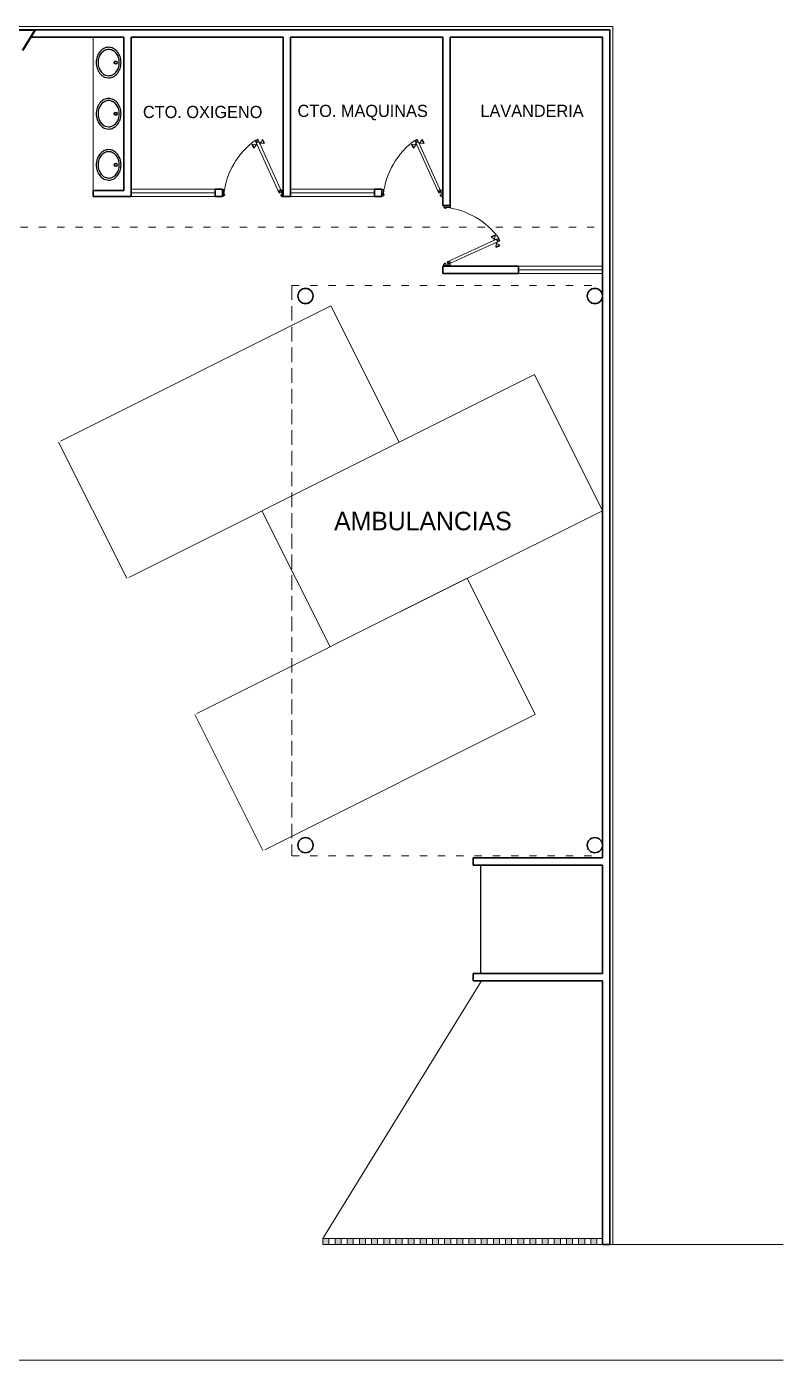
# Model space of a CAD drawing. Header units: millimetres. Extents: x 112 to 218, y 132 to 192.
# Drawn here: x 205.21 to 217.64, y 170.1 to 192 of the extents above; entities that cross this region are included whole.
import ezdxf

# ---------------------------------------------------------------- set-up
doc = ezdxf.new("R2010")
doc.units = ezdxf.units.MM
doc.linetypes.add('ACAD_ISO02W100', pattern=[15, 12, -3])
doc.linetypes.add('ACAD_ISO03W100', pattern=[30, 12, -18])
for name, color, linetype, lineweight in [('Colindancia', 7, 'Continuous', 9), ('Ejes', 1, 'Continuous', 13), ('ESTRUCTURA', 251, 'Continuous', 40), ('MUEBLES', 7, 'Continuous', 15), ('Muros', 5, 'Continuous', 35), ('PISOS', 3, 'Continuous', 13), ('PUER', 173, 'Continuous', 9), ('VENTANAS', 6, 'Continuous', 9)]:
    doc.layers.add(name, color=color, linetype=linetype, lineweight=lineweight)
doc.styles.get("Standard").update_dxf_attribs({"font": 'stylu.ttf'})

# ---------------------------------------------------------------- blocks, each defined once
blk = doc.blocks.new('PUEP5')
at = {"layer": 'PUER'}
for p, q in [((-0.88, 0.02), (-0.517, 0.799)), ((-0.517, 0.799), (-0.48, 0.783)), ((-0.844, 0.003), (-0.48, 0.783)), ((-0.88, 0.02), (-0.844, 0.003))]:
    blk.add_line(p, q, dxfattribs=at)
at = {"layer": 'PUER', "color": 30}
for p, q in [((-0.62, 0.743), (-0.595, 0.797)), ((-0.611, 0.739), (-0.586, 0.793)), ((-0.595, 0.797), (-0.586, 0.793)), ((-0.586, 0.793), (-0.567, 0.762)), ((-0.517, 0.799), (-0.48, 0.783)), ((-0.497, 0.746), (-0.517, 0.799)), ((-0.62, 0.743), (-0.611, 0.739)), ((-0.611, 0.739), (-0.575, 0.744)), ((-0.575, 0.744), (-0.567, 0.762)), ((-0.573, 0.749), (-0.555, 0.74)), ((-0.569, 0.758), (-0.551, 0.749)), ((-0.557, 0.736), (-0.549, 0.754)), ((-0.557, 0.736), (-0.552, 0.722)), ((-0.549, 0.754), (-0.536, 0.759)), ((-0.533, 0.763), (-0.48, 0.783)), ((-0.533, 0.763), (-0.497, 0.746)), ((-0.503, 0.71), (-0.516, 0.705)), ((-0.503, 0.71), (-0.494, 0.728)), ((-0.483, 0.706), (-0.501, 0.715)), ((-0.494, 0.728), (-0.499, 0.742)), ((-0.478, 0.715), (-0.497, 0.724)), ((-0.485, 0.702), (-0.476, 0.72)), ((-0.466, 0.671), (-0.485, 0.702)), ((-0.441, 0.725), (-0.476, 0.72)), ((-0.466, 0.671), (-0.441, 0.725)), ((-0.457, 0.667), (-0.466, 0.671)), ((-0.457, 0.667), (-0.432, 0.721)), ((-0.432, 0.721), (-0.441, 0.725)), ((-0.9, 0.05), (-0.88, 0.05)), ((-0.9, 0.05), (-0.9, -0.05)), ((-0.88, -0.05), (-0.88, 0.05)), ((-0.88, 0.02), (-0.827, 0.039)), ((-0.863, 0.056), (-0.827, 0.039)), ((-0.844, 0.003), (-0.863, 0.056)), ((-0.02, 0.05), (0, 0.05)), ((-0.02, -0.05), (-0.02, 0.05)), ((0, 0.05), (0, -0.05)), ((-0.9, -0.05), (-0.88, -0.05)), ((-0.88, -0.02), (-0.865, -0.02)), ((-0.88, -0.035), (-0.865, -0.035)), ((-0.865, -0.035), (-0.865, -0.02)), ((-0.035, -0.02), (-0.02, -0.02)), ((-0.035, -0.035), (-0.035, -0.02)), ((-0.035, -0.035), (-0.02, -0.035)), ((-0.02, -0.05), (0, -0.05))]:
    blk.add_line(p, q, dxfattribs=at)
blk.add_arc((-1.161, -0.141), 1.147, 6.0564, 53.6176, dxfattribs=at)

msp = doc.modelspace()

# ---------------------------------------------------------------- hatches: boundary and pattern name
at = {"layer": 'Ejes'}
h = msp.add_hatch(color=256, dxfattribs=at)
h.dxf.hatch_style = 1
h.paths.add_polyline_path([(210.175, 172.101), (210.075, 172.101), (210.075, 172.001), (210.175, 172.001)])
h.paths.add_polyline_path([(210.375, 172.101), (210.275, 172.101), (210.275, 172.001), (210.375, 172.001)])
h.paths.add_polyline_path([(210.575, 172.101), (210.475, 172.101), (210.475, 172.001), (210.575, 172.001)])
h.paths.add_polyline_path([(210.775, 172.101), (210.675, 172.101), (210.675, 172.001), (210.775, 172.001)])
h.paths.add_polyline_path([(210.975, 172.101), (210.875, 172.101), (210.875, 172.001), (210.975, 172.001)])
h.paths.add_polyline_path([(211.175, 172.101), (211.075, 172.101), (211.075, 172.001), (211.175, 172.001)])
h.paths.add_polyline_path([(211.375, 172.101), (211.275, 172.101), (211.275, 172.001), (211.375, 172.001)])
h.paths.add_polyline_path([(211.575, 172.101), (211.475, 172.101), (211.475, 172.001), (211.575, 172.001)])
h.paths.add_polyline_path([(211.775, 172.101), (211.675, 172.101), (211.675, 172.001), (211.775, 172.001)])
h.paths.add_polyline_path([(211.975, 172.101), (211.875, 172.101), (211.875, 172.001), (211.975, 172.001)])
h.paths.add_polyline_path([(212.175, 172.101), (212.075, 172.101), (212.075, 172.001), (212.175, 172.001)])
h.paths.add_polyline_path([(212.375, 172.101), (212.275, 172.101), (212.275, 172.001), (212.375, 172.001)])
h.paths.add_polyline_path([(212.575, 172.101), (212.475, 172.101), (212.475, 172.001), (212.575, 172.001)])
h.paths.add_polyline_path([(212.775, 172.101), (212.675, 172.101), (212.675, 172.001), (212.775, 172.001)])
h.paths.add_polyline_path([(212.975, 172.101), (212.875, 172.101), (212.875, 172.001), (212.975, 172.001)])
h.paths.add_polyline_path([(213.175, 172.101), (213.075, 172.101), (213.075, 172.001), (213.175, 172.001)])
h.paths.add_polyline_path([(213.375, 172.101), (213.275, 172.101), (213.275, 172.001), (213.375, 172.001)])
h.paths.add_polyline_path([(213.575, 172.101), (213.475, 172.101), (213.475, 172.001), (213.575, 172.001)])
h.paths.add_polyline_path([(213.775, 172.101), (213.675, 172.101), (213.675, 172.001), (213.775, 172.001)])
h.paths.add_polyline_path([(213.975, 172.101), (213.875, 172.101), (213.875, 172.001), (213.975, 172.001)])
h.paths.add_polyline_path([(214.175, 172.101), (214.075, 172.101), (214.075, 172.001), (214.175, 172.001)])
h.paths.add_polyline_path([(214.375, 172.101), (214.275, 172.101), (214.275, 172.001), (214.375, 172.001)])
h.paths.add_polyline_path([(214.575, 172.101), (214.475, 172.101), (214.475, 172.001), (214.575, 172.001)])

# ---------------------------------------------------------------- linework, layer by layer
msp.add_line((212.666, 178.232), (212.666, 176.45))
for points in [[(206.354, 191.411, 0.081396), (206.37, 191.313, 0.089693), (206.414, 191.234, 0.104619), (206.487, 191.174), (206.558, 191.16, 0.118336), (206.634, 191.179, 0.104619), (206.702, 191.234, 0.089693), (206.745, 191.313, 0.081396), (206.761, 191.411, 0.081396), (206.745, 191.509, 0.089693), (206.701, 191.588, 0.104619), (206.633, 191.644, 0.118336), (206.557, 191.662, 0.118336), (206.481, 191.643, 0.104619), (206.413, 191.588, 0.089693), (206.37, 191.509, 0.081396)], [(206.384, 191.411, 0.08109), (206.398, 191.326, 0.089503), (206.436, 191.258, 0.104705), (206.499, 191.207), (206.559, 191.195, 0.11875), (206.624, 191.211, 0.104705), (206.683, 191.259, 0.089503), (206.72, 191.327, 0.08109), (206.733, 191.411, 0.08109), (206.72, 191.496, 0.089503), (206.682, 191.564, 0.104705), (206.623, 191.611, 0.11875), (206.558, 191.627, 0.11875), (206.494, 191.611, 0.104705), (206.435, 191.563, 0.089503), (206.398, 191.495, 0.08109)], [(206.354, 190.571, 0.081396), (206.37, 190.473, 0.089693), (206.414, 190.394, 0.104619), (206.487, 190.334), (206.558, 190.32, 0.118336), (206.634, 190.339, 0.104619), (206.702, 190.394, 0.089693), (206.745, 190.473, 0.081396), (206.761, 190.571, 0.081396), (206.745, 190.669, 0.089693), (206.701, 190.748, 0.104619), (206.633, 190.804, 0.118336), (206.557, 190.822, 0.118336), (206.481, 190.803, 0.104619), (206.413, 190.748, 0.089693), (206.37, 190.669, 0.081396)], [(206.384, 190.571, 0.08109), (206.398, 190.486, 0.089503), (206.436, 190.418, 0.104705), (206.499, 190.367), (206.559, 190.355, 0.11875), (206.624, 190.371, 0.104705), (206.683, 190.419, 0.089503), (206.72, 190.487, 0.08109), (206.733, 190.571, 0.08109), (206.72, 190.656, 0.089503), (206.682, 190.724, 0.104705), (206.623, 190.771, 0.11875), (206.558, 190.787, 0.11875), (206.494, 190.771, 0.104705), (206.435, 190.723, 0.089503), (206.398, 190.655, 0.08109)], [(206.354, 189.731, 0.081396), (206.37, 189.633, 0.089693), (206.414, 189.554, 0.104619), (206.487, 189.494), (206.558, 189.48, 0.118336), (206.634, 189.499, 0.104619), (206.702, 189.554, 0.089693), (206.745, 189.633, 0.081396), (206.761, 189.731, 0.081396), (206.745, 189.829, 0.089693), (206.701, 189.908, 0.104619), (206.633, 189.964, 0.118336), (206.557, 189.982, 0.118336), (206.481, 189.963, 0.104619), (206.413, 189.908, 0.089693), (206.37, 189.829, 0.081396)], [(206.384, 189.731, 0.08109), (206.398, 189.646, 0.089503), (206.436, 189.578, 0.104705), (206.499, 189.527), (206.559, 189.515, 0.11875), (206.624, 189.531, 0.104705), (206.683, 189.579, 0.089503), (206.72, 189.647, 0.08109), (206.733, 189.731, 0.08109), (206.72, 189.816, 0.089503), (206.682, 189.884, 0.104705), (206.623, 189.931, 0.11875), (206.558, 189.947, 0.11875), (206.494, 189.931, 0.104705), (206.435, 189.883, 0.089503), (206.398, 189.815, 0.08109)]]:
    msp.add_lwpolyline(points, format="xyb", close=True)
for centre, radius in [((206.674, 191.411), 0.0266), ((206.675, 191.411), 0.0213), ((206.674, 190.571), 0.0266), ((206.675, 190.571), 0.0213), ((206.674, 189.731), 0.0266), ((206.675, 189.731), 0.0213)]:
    msp.add_circle(centre, radius)
at = {"layer": 'Colindancia'}
for p, q in [((114.836, 192.001), (214.836, 192.001)), ((214.836, 192.001), (214.836, 172.001)), ((214.786, 172.001), (214.836, 172.001)), ((214.836, 172.001), (217.636, 172.001)), ((112.09, 170.101), (217.636, 170.101))]:
    msp.add_line(p, q, dxfattribs=at)
at = {"layer": 'Ejes', "linetype": 'ACAD_ISO03W100', "lineweight": 9, "ltscale": 0.01}
for p, q in [((204.513, 188.711), (214.666, 188.711)), ((209.566, 187.753), (214.666, 187.753)), ((209.566, 178.385), (214.666, 178.385))]:
    msp.add_line(p, q, dxfattribs=at)
at = {"layer": 'Ejes', "linetype": 'ACAD_ISO02W100', "lineweight": 9, "ltscale": 0.02}
msp.add_line((209.566, 187.753), (209.566, 178.385), dxfattribs=at)
at = {"layer": 'Ejes'}
for p, q in [((210.075, 172.101), (214.666, 172.101)), ((210.075, 172.101), (214.666, 172.101)), ((210.075, 172.101), (210.075, 172.001)), ((210.075, 172.001), (214.666, 172.001)), ((210.175, 172.101), (210.175, 172.001)), ((210.275, 172.101), (210.275, 172.001)), ((210.375, 172.101), (210.375, 172.001)), ((210.475, 172.101), (210.475, 172.001)), ((210.575, 172.101), (210.575, 172.001)), ((210.675, 172.101), (210.675, 172.001)), ((210.775, 172.101), (210.775, 172.001)), ((210.875, 172.101), (210.875, 172.001)), ((210.975, 172.101), (210.975, 172.001)), ((211.075, 172.101), (211.075, 172.001)), ((211.175, 172.101), (211.175, 172.001)), ((211.275, 172.101), (211.275, 172.001)), ((211.375, 172.101), (211.375, 172.001)), ((211.475, 172.101), (211.475, 172.001)), ((211.575, 172.101), (211.575, 172.001)), ((211.675, 172.101), (211.675, 172.001)), ((211.775, 172.101), (211.775, 172.001)), ((211.875, 172.101), (211.875, 172.001)), ((211.975, 172.101), (211.975, 172.001)), ((212.075, 172.101), (212.075, 172.001)), ((212.175, 172.101), (212.175, 172.001)), ((212.275, 172.101), (212.275, 172.001)), ((212.375, 172.101), (212.375, 172.001)), ((212.475, 172.101), (212.475, 172.001)), ((212.575, 172.101), (212.575, 172.001)), ((212.675, 172.101), (212.675, 172.001)), ((212.775, 172.101), (212.775, 172.001)), ((212.875, 172.101), (212.875, 172.001)), ((212.975, 172.101), (212.975, 172.001)), ((213.075, 172.101), (213.075, 172.001)), ((213.175, 172.101), (213.175, 172.001)), ((213.275, 172.101), (213.275, 172.001)), ((213.375, 172.101), (213.375, 172.001)), ((213.475, 172.101), (213.475, 172.001)), ((213.575, 172.101), (213.575, 172.001)), ((213.675, 172.101), (213.675, 172.001)), ((213.775, 172.101), (213.775, 172.001)), ((213.875, 172.101), (213.875, 172.001)), ((213.975, 172.101), (213.975, 172.001)), ((214.075, 172.101), (214.075, 172.001)), ((214.175, 172.101), (214.175, 172.001)), ((214.275, 172.101), (214.275, 172.001)), ((214.375, 172.101), (214.375, 172.001)), ((214.475, 172.101), (214.475, 172.001)), ((214.575, 172.101), (214.575, 172.001))]:
    msp.add_line(p, q, dxfattribs=at)
at = {"layer": 'ESTRUCTURA'}
for p, q in [((204.882, 191.951), (205.354, 191.951)), ((205.354, 191.951), (205.143, 191.612))]:
    msp.add_line(p, q, dxfattribs=at)
at = {"layer": 'MUEBLES'}
for p, q in [((206.306, 191.831), (206.306, 189.311)), ((210.209, 187.414), (205.769, 185.194)), ((211.328, 185.178), (210.209, 187.414)), ((213.548, 186.288), (209.107, 184.068)), ((214.666, 184.052), (213.548, 186.288)), ((206.855, 182.942), (205.737, 185.178)), ((211.328, 185.178), (206.887, 182.958)), ((210.194, 181.816), (209.076, 184.052)), ((214.666, 184.052), (210.225, 181.832)), ((212.446, 182.942), (208.005, 180.721)), ((213.564, 180.706), (212.446, 182.942)), ((209.091, 178.47), (207.973, 180.706)), ((213.564, 180.706), (209.123, 178.485))]:
    msp.add_line(p, q, dxfattribs=at)
at = {"layer": 'Muros'}
for p, q in [((201.145, 191.951), (208.694, 191.951)), ((205.354, 191.951), (214.786, 191.951)), ((214.786, 191.951), (214.786, 172.001)), ((206.806, 191.831), (205.279, 191.831)), ((206.806, 191.831), (206.806, 189.311)), ((206.926, 191.831), (206.926, 189.211)), ((209.426, 191.831), (206.926, 191.831)), ((209.426, 191.831), (209.426, 189.211)), ((209.546, 191.831), (209.546, 189.211)), ((212.046, 191.831), (209.546, 191.831)), ((212.046, 191.831), (212.046, 189.066)), ((214.666, 191.831), (212.166, 191.831)), ((212.166, 191.831), (212.166, 189.066)), ((214.666, 191.831), (214.666, 189.211)), ((206.306, 189.311), (206.306, 189.211)), ((206.806, 189.311), (206.306, 189.311)), ((208.426, 189.331), (208.306, 189.331)), ((208.306, 189.331), (208.306, 189.211)), ((208.426, 189.331), (208.426, 189.211)), ((210.926, 189.331), (210.926, 189.211)), ((211.046, 189.331), (210.926, 189.331)), ((211.046, 189.331), (211.046, 189.211)), ((206.806, 189.211), (206.306, 189.211)), ((206.806, 189.211), (206.926, 189.211)), ((208.426, 189.211), (208.306, 189.211)), ((209.546, 189.211), (209.426, 189.211)), ((211.046, 189.211), (210.926, 189.211)), ((212.166, 189.066), (212.046, 189.066)), ((214.666, 189.211), (214.666, 178.352)), ((213.286, 188.066), (212.046, 188.066)), ((212.046, 188.066), (212.046, 187.946)), ((213.286, 187.946), (212.046, 187.946)), ((213.286, 188.066), (213.286, 187.946)), ((212.546, 178.352), (214.666, 178.352)), ((212.546, 178.352), (212.546, 178.232)), ((212.546, 178.232), (214.666, 178.232)), ((214.666, 176.45), (214.666, 178.232)), ((212.546, 176.45), (214.666, 176.45)), ((212.546, 176.45), (212.546, 176.33)), ((212.546, 176.33), (214.666, 176.33)), ((214.666, 176.33), (214.666, 172.001)), ((214.666, 172.001), (214.786, 172.001))]:
    msp.add_line(p, q, dxfattribs=at)
for centre in [(209.791, 187.578), (214.542, 187.578), (209.791, 178.56), (214.542, 178.56)]:
    msp.add_circle(centre, 0.125, dxfattribs=at)
at = {"layer": 'PISOS'}
msp.add_line((212.681, 176.33), (210.075, 172.101), dxfattribs=at)
at = {"layer": 'VENTANAS'}
for p, q in [((208.306, 189.331), (206.926, 189.331)), ((208.306, 189.271), (206.926, 189.271)), ((210.926, 189.331), (209.546, 189.331)), ((210.926, 189.271), (209.546, 189.271)), ((208.306, 189.211), (206.926, 189.211)), ((210.926, 189.211), (209.546, 189.211)), ((213.286, 188.066), (214.666, 188.066)), ((213.286, 188.006), (214.666, 188.006)), ((213.286, 187.946), (214.666, 187.946))]:
    msp.add_line(p, q, dxfattribs=at)

# ---------------------------------------------------------------- block references
at = {"layer": 'MUEBLES'}
for p, xscale, yscale, zscale, rotation in [((208.426, 189.271), -1.106847034386895, 1.106847034386902, 1.106847034386889, 359.5516865752154), ((211.046, 189.271), -1.106847034386895, 1.106847034386902, 1.106847034386889, 359.5516865752154), ((212.118, 189.055), -1.087062376552886, 1.087062376552893, 1.08706237655288, 269.5516865752155)]:
    msp.add_blockref('PUEP5', p, dxfattribs=dict(at, xscale=xscale, yscale=yscale, zscale=zscale, rotation=rotation))

# ---------------------------------------------------------------- texts
at = {"layer": 'Ejes'}
for s, height, p in [('CTO. OXIGENO', 0.2, (207.121, 190.5)), ('CTO. MAQUINAS', 0.2, (209.659, 190.518)), ('LAVANDERIA', 0.2, (212.663, 190.518)), ('AMBULANCIAS', 0.30416, (210.261, 183.731))]:
    msp.add_text(s, height=height, dxfattribs=at).set_placement(p)

doc.saveas('drawing.dxf')
